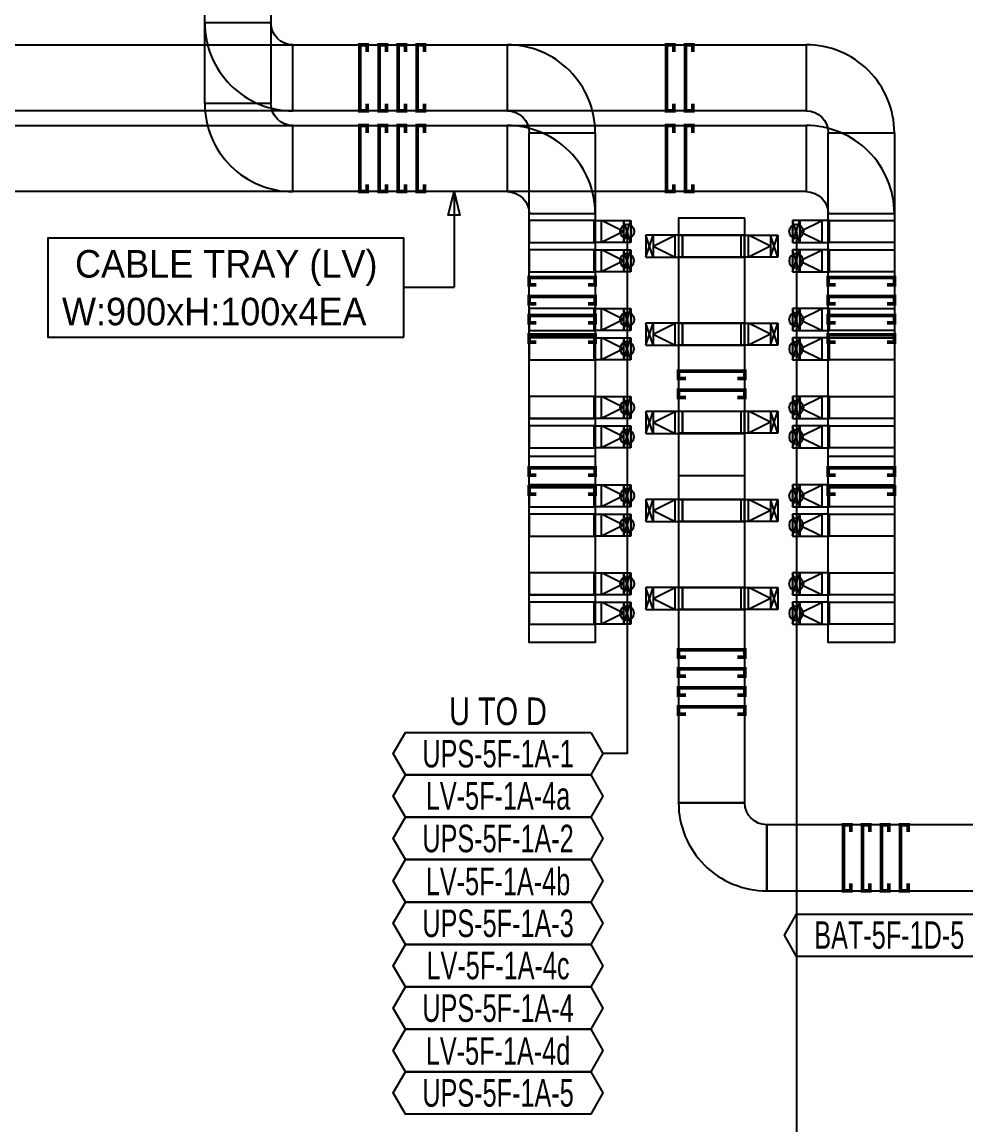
# Model space of a CAD drawing. Header units: millimetres. Extents: x 28900 to 374393, y -351975 to 838289.
# Drawn here: x 315913 to 328760, y 384699 to 399720 of the extents above; entities that cross this region are included whole.
import ezdxf
from ezdxf.enums import TextEntityAlignment as Align

# ---------------------------------------------------------------- set-up
doc = ezdxf.new("R2010")
doc.units = ezdxf.units.MM
doc.header["$LTSCALE"] = 150
for name, color, linetype in [('-----26 Electrical Cable Tray_HV_N', 30, 'Continuous'), ('-----26 Electrical Cable Tray_LV_UPS1', 6, 'Continuous'), ('-----26 Electrical Cable Tray_LV_UPS2', 2, 'Continuous'), ('-----26 Electrical Cable Tray_LV_UPSBAT', 11, 'Continuous'), ('-----99 Cable Schedule', 2, 'Continuous')]:
    doc.layers.add(name, color=color, linetype=linetype)
doc.styles.add('ELEC', font='Dotum.ttf')

# ---------------------------------------------------------------- blocks, each defined once
blk = doc.blocks.new('A$550585017316')
at = {"color": 0}
for p, q in [((400, 300), (0, 300)), ((0, 300), (0, 0)), ((500, 300), (400, 300)), ((500, 0), (500, 300)), ((0, 0), (400, 0)), ((400, 0), (500, 0))]:
    blk.add_line(p, q, dxfattribs=at)
at = {"color": 8}
for p, q in [((100, 0), (0, 300)), ((0, 0), (100, 300)), ((100, 150), (400, 300)), ((100, 300), (100, 0)), ((400, 0), (400, 300)), ((100, 150), (400, 0))]:
    blk.add_line(p, q, dxfattribs=at)
blk = doc.blocks.new('A$C9a0ab699')
h = blk.add_hatch(color=0)
edge = h.paths.add_edge_path()
edge.add_arc((64.00719340983778, 64.00719340983778), 64.0071934098378, 720.0000000000341, 1080.000000000034, ccw=False)
at = {"color": 0}
blk.add_circle((64.00719340983778, 64.00719340983778), 64.0071934098378, dxfattribs=at)

msp = doc.modelspace()

# ---------------------------------------------------------------- linework, layer by layer
at = {"layer": '-----26 Electrical Cable Tray_HV_N', "color": 1}
msp.add_line((321108.1465901666, 396106.9226371474), (321793.1276197414, 396106.9226371474), dxfattribs=at)
at = {"layer": '-----26 Electrical Cable Tray_HV_N', "color": 1, "elevation": -3.247652379101226e-10}
msp.add_lwpolyline([(321793.1280858486, 397410.0930734727), (321873.1280858486, 397090.0930734727), (321713.1280858486, 397090.0930734727), (321793.1280858486, 397410.0930734727), (321793.1276197414, 396106.9226371474)], dxfattribs=at)
msp.add_lwpolyline([(321108.1465901666, 395427.1776283575), (321108.1465901666, 396777.1776283575), (316262.1271880273, 396777.1776283575), (316262.1271880273, 395427.1776283575)], close=True, dxfattribs=at)
at = {"layer": '-----26 Electrical Cable Tray_LV_UPS1'}
for points, elevation in [([(318399.997109256, 409299.9980548785), (319299.9971092559, 409299.9980548785), (319300.0012920921, 399710.0872415237), (318400.0012920921, 399710.0872415237)], -3.247652379101226e-10), ([(318399.997109256, 409299.9980548785), (319299.9971092559, 409299.9980548785), (319300.0012920921, 399710.0872415237), (318400.0012920921, 399710.0872415237)], -3.247652379101226e-10), ([(322514.4166706576, 399410.0932093613), (322514.4166706576, 398510.0932093613), (313810.0041828447, 398510.0885441631), (313810.0041828447, 399410.0885441631)], -3.247652379101226e-10), ([(322514.4166706576, 399410.0932093613), (322514.4166706576, 398510.0932093613), (313810.0041828447, 398510.0885441631), (313810.0041828447, 399410.0885441631)], -3.247652379101226e-10), ([(326585.5777149675, 399410.0932093613), (326585.5777149675, 398510.0932093613), (319600.0012920921, 398510.0885441631), (319600.0012920921, 399410.0885441631)], -3.247652379101226e-10), ([(326585.5777149675, 399410.0932093613), (326585.5777149675, 398510.0932093613), (319600.0012920921, 398510.0885441631), (319600.0012920921, 399410.0885441631)], -3.247652379101226e-10), ([(322814.4166706576, 398210.0885441631), (323714.4166706576, 398210.0885441631), (323714.4218182179, 391919.2058925221), (322814.4218182179, 391919.2058925221)], -2.001460561791627e-08), ([(322814.4166706576, 398210.0885441631), (323714.4166706576, 398210.0885441631), (323714.4218182179, 394319.2058925221), (322814.4218182179, 394319.2058925221)], -2.001460561791627e-08), ([(326885.5777149675, 398210.0885441631), (327785.5777149675, 398210.0885441631), (327785.5828625278, 391919.2058925221), (326885.5828625278, 391919.2058925221)], -2.001460561791627e-08), ([(326885.5777149675, 398210.0885441631), (327785.5777149675, 398210.0885441631), (327785.5828625278, 394319.2058925221), (326885.5828625278, 394319.2058925221)], -2.001460561791627e-08), ([(323699.0006416669, 397019.2058925221), (322814.4218182179, 397019.2058925221), (322814.4218182179, 396719.2058925221), (323699.0006416669, 396719.2058925221)], -2.001460561791627e-08), ([(326901.0006416671, 397019.2058925222), (327785.579465116, 397019.2058925222), (327785.579465116, 396719.2058925222), (326901.0006416671, 396719.2058925222)], -2.001460561791627e-08), ([(323699.0006416669, 395819.2058925221), (322814.4218182179, 395819.2058925221), (322814.4218182179, 395519.2058925221), (323699.0006416669, 395519.2058925221)], -2.001460561791627e-08), ([(326901.0006416671, 395819.2058925222), (327785.579465116, 395819.2058925222), (327785.579465116, 395519.2058925222), (326901.0006416671, 395519.2058925222)], -2.001460561791627e-08), ([(323699.0006416669, 394619.2058925221), (322814.4218182179, 394619.2058925221), (322814.4218182179, 394319.2058925221), (323699.0006416669, 394319.2058925221)], -2.001460561791627e-08), ([(326901.0006416671, 394619.2058925222), (327785.579465116, 394619.2058925222), (327785.579465116, 394319.2058925222), (326901.0006416671, 394319.2058925222)], -2.001460561791627e-08), ([(323699.0006416669, 393419.2058925221), (322814.4218182179, 393419.2058925221), (322814.4218182179, 393119.2058925221), (323699.0006416669, 393119.2058925221)], -2.001460561791627e-08), ([(326901.0006416671, 393419.2058925222), (327785.579465116, 393419.2058925222), (327785.579465116, 393119.2058925222), (326901.0006416671, 393119.2058925222)], -2.001460561791627e-08), ([(323699.0006416669, 392219.2058925221), (322814.4218182179, 392219.2058925221), (322814.4218182179, 391919.2058925221), (323699.0006416669, 391919.2058925221)], -2.001460561791627e-08), ([(326901.0006416671, 392219.2058925222), (327785.579465116, 392219.2058925222), (327785.579465116, 391919.2058925222), (326901.0006416671, 391919.2058925222)], -2.001460561791627e-08)]:
    msp.add_lwpolyline(points, close=True, dxfattribs=dict(at, elevation=elevation))
for points, elevation in [([(319600.0012920921, 399410.0872415237), (319600.0012920921, 399410.0872415237, -0.414213562373095), (319300.0012920921, 399710.0872415237), (319300.0012920921, 399710.0872415237), (318400.0012920921, 399710.0872415237, 0.4142135623731661), (319600.0012920921, 398510.0872415237)], -3.247652379101226e-10), ([(319600.0012920921, 399410.0872415237), (319600.0012920921, 399410.0872415237, -0.414213562373095), (319300.0012920921, 399710.0872415237), (319300.0012920921, 399710.0872415237), (318400.0012920921, 399710.0872415237, 0.4142135623731661), (319600.0012920921, 398510.0872415237)], -3.247652379101226e-10), ([(322514.4166706576, 398510.0885441631), (322514.4166706576, 398510.0885441631, -0.414213562373095), (322814.4166706576, 398210.0885441631), (322814.4166706576, 398210.0885441631), (323714.4166706576, 398210.0885441631, 0.4142135623731661), (322514.4166706576, 399410.0885441631)], -2.001460561791627e-08), ([(322514.4166706576, 398510.0885441631), (322514.4166706576, 398510.0885441631, -0.414213562373095), (322814.4166706576, 398210.0885441631), (322814.4166706576, 398210.0885441631), (323714.4166706576, 398210.0885441631, 0.4142135623731661), (322514.4166706576, 399410.0885441631)], -2.001460561791627e-08), ([(326585.5777149675, 398510.0885441631), (326585.5777149675, 398510.0885441631, -0.414213562373095), (326885.5777149675, 398210.0885441631), (326885.5777149675, 398210.0885441631), (327785.5777149675, 398210.0885441631, 0.4142135623731661), (326585.5777149675, 399410.0885441631)], -2.001460561791627e-08), ([(326585.5777149675, 398510.0885441631), (326585.5777149675, 398510.0885441631, -0.414213562373095), (326885.5777149675, 398210.0885441631), (326885.5777149675, 398210.0885441631), (327785.5777149675, 398210.0885441631, 0.4142135623731661), (326585.5777149675, 399410.0885441631)], -2.001460561791627e-08)]:
    msp.add_lwpolyline(points, format="xyb", close=True, dxfattribs=dict(at, elevation=elevation))
at = {"layer": '-----26 Electrical Cable Tray_LV_UPS1', "ltscale": 7.5, "const_width": 50}
for points, elevation in [([(320611.3157924376, 399310.0520793382), (320611.3157924376, 399410.0520793382), (320511.3157924376, 399410.0520793382), (320511.3303420717, 398510.1224037092), (320611.3303420717, 398510.1224037092), (320611.3303420717, 398610.1224037092)], -3.247652379101226e-10), ([(320871.1318013289, 399310.0568050384), (320871.1318013289, 399410.0568050384), (320771.1318013289, 399410.0568050384), (320771.1463509629, 398510.1271294094), (320871.1463509629, 398510.1271294094), (320871.1463509629, 398610.1271294094)], -4.846904905104213e-09), ([(321130.9478102201, 399310.0615307387), (321130.9478102201, 399410.0615307387), (321030.9478102201, 399410.0615307387), (321030.9623598541, 398510.1318551096), (321130.9623598541, 398510.1318551096), (321130.9623598541, 398610.1318551096)], -9.369044572298304e-09), ([(321390.7638191283, 399310.0652062012), (321390.7638191283, 399410.0652062012), (321290.7638191283, 399410.0652062012), (321290.7783687623, 398510.1355305722), (321390.7783687623, 398510.1355305722), (321390.7783687623, 398610.1355305722)], -1.389118423949239e-08), ([(324783.1708643677, 399310.0615307387), (324783.1708643677, 399410.0615307387), (324683.1708643677, 399410.0615307387), (324683.1854140018, 398510.1318551096), (324783.1854140018, 398510.1318551096), (324783.1854140018, 398610.1318551096)], -9.369044572298304e-09), ([(325042.9868732759, 399310.0652062012), (325042.9868732759, 399410.0652062012), (324942.9868732759, 399410.0652062012), (324943.00142291, 398510.1355305722), (325043.00142291, 398510.1355305722), (325043.00142291, 398610.1355305722)], -1.389118423949239e-08), ([(323614.3491612478, 396141.2623011661), (323714.3491612478, 396141.2623011661), (323714.3491612478, 396241.2623011661), (322814.4194856188, 396241.247751532), (322814.4194856188, 396141.247751532), (322914.4194856188, 396141.247751532)], -2.001460561791627e-08), ([(326985.6521220861, 396141.2623011662), (326885.6521220861, 396141.2623011662), (326885.6521220861, 396241.2623011662), (327785.5817977152, 396241.2477515321), (327785.5817977152, 396141.2477515321), (327685.5817977152, 396141.2477515321)], -2.001460561791627e-08), ([(323614.3538869481, 395881.4462922749), (323714.3538869481, 395881.4462922749), (323714.3538869481, 395981.4462922749), (322814.4242113191, 395981.4317426408), (322814.4242113191, 395881.4317426408), (322914.4242113191, 395881.4317426408)], -2.453674528511036e-08), ([(326985.6473963859, 395881.446292275), (326885.6473963859, 395881.446292275), (326885.6473963859, 395981.446292275), (327785.5770720149, 395981.4317426409), (327785.5770720149, 395881.4317426409), (327685.5770720149, 395881.4317426409)], -2.453674528511036e-08), ([(323614.3538869481, 393550.502999644), (323714.3538869481, 393550.502999644), (323714.3538869481, 393650.502999644), (322814.4242113191, 393650.48845001), (322814.4242113191, 393550.48845001), (322914.4242113191, 393550.48845001)], -2.453674528511036e-08), ([(326985.6473963859, 393550.5029996441), (326885.6473963859, 393550.5029996441), (326885.6473963859, 393650.5029996441), (327785.5770720149, 393650.4884500101), (327785.5770720149, 393550.4884500101), (327685.5770720149, 393550.4884500101)], -2.453674528511036e-08)]:
    msp.add_lwpolyline(points, dxfattribs=dict(at, elevation=elevation))
at = {"layer": '-----26 Electrical Cable Tray_LV_UPS2'}
for points, elevation in [([(318399.997109256, 408549.9980725431), (319299.9971092559, 408549.9980725431), (319300.0012920921, 398610.0884530789), (318400.0012920921, 398610.0884530789)], -3.247652379101226e-10), ([(318399.997109256, 408549.9980725431), (319299.9971092559, 408549.9980725431), (319300.0012920921, 398610.0884530789), (318400.0012920921, 398610.0884530789)], -3.247652379101226e-10), ([(322514.4175250166, 398310.0932093621), (322514.4175250166, 397410.0932093621), (313810.0050372036, 397410.0885441639), (313810.0050372036, 398310.0885441639)], -3.247652379101226e-10), ([(322514.4175250166, 398310.0932093621), (322514.4175250166, 397410.0932093621), (313810.0050372036, 397410.0885441639), (313810.0050372036, 398310.0885441639)], -3.247652379101226e-10), ([(326585.5785693265, 398310.0932093621), (326585.5785693265, 397410.0932093621), (319600.0020651242, 397410.0885441639), (319600.0020651242, 398310.0885441639)], -3.247652379101226e-10), ([(326585.5785693265, 398310.0932093621), (326585.5785693265, 397410.0932093621), (319600.0020651242, 397410.0885441639), (319600.0020651242, 398310.0885441639)], -3.247652379101226e-10), ([(322814.4166706576, 397110.0885441639), (323714.4166706576, 397110.0885441639), (323714.4218182179, 391269.2058925221), (322814.4218182179, 391269.2058925221)], -2.001460561791627e-08), ([(322814.4166706576, 397110.0885441639), (323714.4166706576, 397110.0885441639), (323714.4218182179, 393804.7919403061), (322814.4218182179, 393804.7919403061)], -2.001460561791627e-08), ([(326885.5777149675, 397110.0885441639), (327785.5777149675, 397110.0885441639), (327785.5828625278, 391269.2058925221), (326885.5828625278, 391269.2058925221)], -2.001460561791627e-08), ([(326885.5777149675, 397110.0885441639), (327785.5777149675, 397110.0885441639), (327785.5828625278, 393804.7919403061), (326885.5828625278, 393804.7919403061)], -2.001460561791627e-08), ([(323699.0006416669, 396619.2058925221), (322814.421818218, 396619.2058925221), (322814.421818218, 396319.2058925221), (323699.0006416669, 396319.2058925221)], -2.001460561791627e-08), ([(326901.000641667, 396619.2058925222), (327785.579465116, 396619.2058925222), (327785.579465116, 396319.2058925222), (326901.000641667, 396319.2058925222)], -2.001460561791627e-08), ([(323699.0006416669, 395419.2058925221), (322814.421818218, 395419.2058925221), (322814.421818218, 395119.2058925221), (323699.0006416669, 395119.2058925221)], -2.001460561791627e-08), ([(326901.000641667, 395419.2058925222), (327785.579465116, 395419.2058925222), (327785.579465116, 395119.2058925222), (326901.000641667, 395119.2058925222)], -2.001460561791627e-08), ([(323699.0006416669, 394219.2058925221), (322814.421818218, 394219.2058925221), (322814.421818218, 393919.2058925221), (323699.0006416669, 393919.2058925221)], -2.001460561791627e-08), ([(326901.000641667, 394219.2058925222), (327785.579465116, 394219.2058925222), (327785.579465116, 393919.2058925222), (326901.000641667, 393919.2058925222)], -2.001460561791627e-08), ([(323699.0006416669, 393019.2058925221), (322814.421818218, 393019.2058925221), (322814.421818218, 392719.2058925221), (323699.0006416669, 392719.2058925221)], -2.001460561791627e-08), ([(326901.000641667, 393019.2058925222), (327785.579465116, 393019.2058925222), (327785.579465116, 392719.2058925222), (326901.000641667, 392719.2058925222)], -2.001460561791627e-08), ([(323699.0006416669, 391819.2058925221), (322814.421818218, 391819.2058925221), (322814.421818218, 391519.2058925221), (323699.0006416669, 391519.2058925221)], -2.001460561791627e-08), ([(326901.000641667, 391819.2058925222), (327785.579465116, 391819.2058925222), (327785.579465116, 391519.2058925222), (326901.000641667, 391519.2058925222)], -2.001460561791627e-08)]:
    msp.add_lwpolyline(points, close=True, dxfattribs=dict(at, elevation=elevation))
for points, elevation in [([(319600.0020651242, 398310.0884530789), (319600.0020651242, 398310.0884530789, -0.414213562373095), (319300.0020651242, 398610.0884530789), (319300.0020651242, 398610.0884530789), (318400.0020651242, 398610.0884530789, 0.4142135623731661), (319600.0020651242, 397410.0884530789)], -3.247652379101226e-10), ([(319600.0020651242, 398310.0884530789), (319600.0020651242, 398310.0884530789, -0.414213562373095), (319300.0020651242, 398610.0884530789), (319300.0020651242, 398610.0884530789), (318400.0020651242, 398610.0884530789, 0.4142135623731661), (319600.0020651242, 397410.0884530789)], -3.247652379101226e-10), ([(322514.4175250166, 397410.0885441639), (322514.4175250166, 397410.0885441639, -0.414213562373095), (322814.4175250166, 397110.0885441639), (322814.4175250166, 397110.0885441639), (323714.4175250166, 397110.0885441639, 0.4142135623731661), (322514.4175250166, 398310.0885441639)], -2.001460561791627e-08), ([(322514.4175250166, 397410.0885441639), (322514.4175250166, 397410.0885441639, -0.414213562373095), (322814.4175250166, 397110.0885441639), (322814.4175250166, 397110.0885441639), (323714.4175250166, 397110.0885441639, 0.4142135623731661), (322514.4175250166, 398310.0885441639)], -2.001460561791627e-08), ([(326585.5785693265, 397410.0885441639), (326585.5785693265, 397410.0885441639, -0.414213562373095), (326885.5785693265, 397110.0885441639), (326885.5785693265, 397110.0885441639), (327785.5785693265, 397110.0885441639, 0.4142135623731661), (326585.5785693265, 398310.0885441639)], -2.001460561791627e-08), ([(326585.5785693265, 397410.0885441639), (326585.5785693265, 397410.0885441639, -0.414213562373095), (326885.5785693265, 397110.0885441639), (326885.5785693265, 397110.0885441639), (327785.5785693265, 397110.0885441639, 0.4142135623731661), (326585.5785693265, 398310.0885441639)], -2.001460561791627e-08)]:
    msp.add_lwpolyline(points, format="xyb", close=True, dxfattribs=dict(at, elevation=elevation))
at = {"layer": '-----26 Electrical Cable Tray_LV_UPS2', "ltscale": 7.5, "const_width": 50}
for points, elevation in [([(320611.3165270559, 398210.0490391279), (320611.3165270559, 398310.0490391279), (320511.3165270559, 398310.0490391279), (320511.33107669, 397410.1193634989), (320611.33107669, 397410.1193634989), (320611.33107669, 397510.1193634989)], -3.247652379101226e-10), ([(320871.1325359471, 398210.0537648281), (320871.1325359471, 398310.0537648281), (320771.1325359471, 398310.0537648281), (320771.1470855812, 397410.1240891991), (320871.1470855812, 397410.1240891991), (320871.1470855812, 397510.1240891991)], -4.846904905104213e-09), ([(321130.9485448383, 398210.0584905284), (321130.9485448383, 398310.0584905284), (321030.9485448383, 398310.0584905284), (321030.9630944724, 397410.1288148994), (321130.9630944724, 397410.1288148994), (321130.9630944724, 397510.1288148994)], -9.369044572298304e-09), ([(321390.7645537466, 398210.0621659909), (321390.7645537466, 398310.0621659909), (321290.7645537466, 398310.0621659909), (321290.7791033806, 397410.1324903619), (321390.7791033806, 397410.1324903619), (321390.7791033806, 397510.1324903619)], -1.389118423949239e-08), ([(324783.171598986, 398210.0584905284), (324783.171598986, 398310.0584905284), (324683.171598986, 398310.0584905284), (324683.1861486201, 397410.1288148994), (324783.1861486201, 397410.1288148994), (324783.1861486201, 397510.1288148994)], -9.369044572298304e-09), ([(325042.9876078942, 398210.0621659909), (325042.9876078942, 398310.0621659909), (324942.9876078942, 398310.0621659909), (324943.0021575283, 397410.1324903619), (325043.0021575283, 397410.1324903619), (325043.0021575283, 397510.1324903619)], -1.389118423949239e-08), ([(323614.3586126483, 395621.6302833837), (323714.3586126483, 395621.6302833837), (323714.3586126483, 395721.6302833837), (322814.4289370193, 395721.6157337496), (322814.4289370193, 395621.6157337496), (322914.4289370193, 395621.6157337496)], -2.905888495230445e-08), ([(326985.6385168295, 395621.6302833837), (326885.6385168295, 395621.6302833837), (326885.6385168295, 395721.6302833837), (327785.5681924585, 395721.6157337496), (327785.5681924585, 395621.6157337496), (327685.5681924585, 395621.6157337496)], -2.905888495230445e-08), ([(323614.3622881108, 395361.8142744754), (323714.3622881108, 395361.8142744754), (323714.3622881108, 395461.8142744754), (322814.4326124818, 395461.7997248414), (322814.4326124818, 395361.7997248414), (322914.4326124818, 395361.7997248414)], -3.358102461949854e-08), ([(326985.6348413669, 395361.8142744754), (326885.6348413669, 395361.8142744754), (326885.6348413669, 395461.8142744754), (327785.5645169959, 395461.7997248414), (327785.5645169959, 395361.7997248414), (327685.5645169959, 395361.7997248414)], -3.358102461949854e-08), ([(323614.3962982285, 393290.6869913621), (323714.3962982285, 393290.6869913621), (323714.3962982285, 393390.6869913621), (322814.4666225995, 393390.672441728), (322814.4666225995, 393290.672441728), (322914.4666225995, 393290.672441728)], -2.905888495230445e-08), ([(326985.6008312493, 393290.6869913621), (326885.6008312493, 393290.6869913621), (326885.6008312493, 393390.6869913621), (327785.5305068783, 393390.672441728), (327785.5305068783, 393290.672441728), (327685.5305068783, 393290.672441728)], -2.905888495230445e-08)]:
    msp.add_lwpolyline(points, dxfattribs=dict(at, elevation=elevation))
at = {"layer": '-----26 Electrical Cable Tray_LV_UPSBAT'}
for points, elevation in [([(325748.3238191047, 397049.9980373184), (324848.3238191047, 397049.9980373184), (324848.3238191043, 389087.8070741042), (325748.3238191043, 389087.8070741042)], 3.133090237525198e-10), ([(325748.3238191047, 397049.9980373184), (324848.3238191047, 397049.9980373184), (324848.3238191043, 389087.8070741042), (325748.3238191043, 389087.8070741042)], 3.133090237525198e-10), ([(324853.5953813226, 396819.2058925222), (325698.0827245737, 396819.2418944965), (325698.0827245737, 396519.2418944965), (324853.5953813226, 396519.2058925222)], -2.001460561791627e-08), ([(325746.4059020113, 396817.6189734077), (324901.9185587603, 396817.6549753819), (324901.9185587603, 396517.6549753819), (325746.4059020113, 396517.6189734077)], -2.001460561791627e-08), ([(324853.5953813226, 395619.2058925222), (325698.0827245737, 395619.2418944965), (325698.0827245737, 395319.2418944965), (324853.5953813226, 395319.2058925222)], -2.001460561791627e-08), ([(325746.4059020113, 395617.6189734077), (324901.9185587603, 395617.6549753819), (324901.9185587603, 395317.6549753819), (325746.4059020113, 395317.6189734077)], -2.001460561791627e-08), ([(324853.5953813226, 394419.2058925222), (325698.0827245737, 394419.2418944965), (325698.0827245737, 394119.2418944965), (324853.5953813226, 394119.2058925222)], -2.001460561791627e-08), ([(325746.4059020113, 394417.6189734077), (324901.9185587603, 394417.6549753819), (324901.9185587603, 394117.6549753819), (325746.4059020113, 394117.6189734077)], -2.001460561791627e-08), ([(325748.3238191047, 393538.8701932754), (324848.3238191047, 393538.8701932754), (324848.3238191043, 389087.8070741042), (325748.3238191043, 389087.8070741042)], 3.133090237525198e-10), ([(325748.3238191047, 393538.8701932754), (324848.3238191047, 393538.8701932754), (324848.3238191043, 389087.8070741042), (325748.3238191043, 389087.8070741042)], 3.133090237525198e-10), ([(324853.5953813226, 393219.2058925222), (325698.0827245737, 393219.2418944965), (325698.0827245737, 392919.2418944965), (324853.5953813226, 392919.2058925222)], -2.001460561791627e-08), ([(325746.4059020113, 393217.6189734077), (324901.9185587603, 393217.6549753819), (324901.9185587603, 392917.6549753819), (325746.4059020113, 392917.6189734077)], -2.001460561791627e-08), ([(324853.5953813226, 392019.2058925222), (325698.0827245737, 392019.2418944965), (325698.0827245737, 391719.2418944965), (324853.5953813226, 391719.2058925222)], -2.001460561791627e-08), ([(325746.4059020113, 392017.6189734077), (324901.9185587603, 392017.6549753819), (324901.9185587603, 391717.6549753819), (325746.4059020113, 391717.6189734077)], -2.001460561791627e-08), ([(328902.7272589018, 387887.8070741038), (328902.7272589018, 388787.8070741038), (326048.3238191043, 388787.8070741042), (326048.3238191043, 387887.8070741042)], 6.211087315900174e-10), ([(328902.7272589018, 387887.8070741038), (328902.7272589018, 388787.8070741038), (326048.3238191043, 388787.8070741042), (326048.3238191043, 387887.8070741042)], 6.211087315900174e-10), ([(332552.7272589018, 387887.8070741042), (332552.7272589018, 388787.8070741042), (326048.3238191043, 388787.8070741042), (326048.3238191043, 387887.8070741042)], 6.211087315900174e-10), ([(332552.7272589018, 387887.8070741042), (332552.7272589018, 388787.8070741042), (326048.3238191043, 388787.8070741042), (326048.3238191043, 387887.8070741042)], 6.211087315900174e-10)]:
    msp.add_lwpolyline(points, close=True, dxfattribs=dict(at, elevation=elevation))
at = {"layer": '-----26 Electrical Cable Tray_LV_UPSBAT', "ltscale": 7.5, "const_width": 50}
for points, elevation in [([(324948.3988691757, 394865.148000963), (324848.3988691757, 394865.148000963), (324848.3988691757, 394965.148000963), (325748.3285448047, 394965.1334513288), (325748.3285448047, 394865.1334513288), (325648.3285448047, 394865.1334513288)], 4.83544869094661e-09), ([(324948.3941434755, 394605.3319920718), (324848.3941434755, 394605.3319920718), (324848.3941434755, 394705.3319920718), (325748.3238191045, 394705.3174424376), (325748.3238191045, 394605.3174424376), (325648.3238191045, 394605.3174424376)], 3.133090237525175e-10), ([(324948.3988691757, 391071.8723630604), (324848.3988691757, 391071.8723630604), (324848.3988691757, 391171.8723630604), (325748.3285448047, 391171.8578134262), (325748.3285448047, 391071.8578134262), (325648.3285448047, 391071.8578134262)], 4.83544869094661e-09), ([(324948.3941434755, 390812.0563541692), (324848.3941434755, 390812.0563541692), (324848.3941434755, 390912.0563541692), (325748.3238191045, 390912.041804535), (325748.3238191045, 390812.041804535), (325648.3238191045, 390812.041804535)], 3.133090237525175e-10), ([(324948.3894177752, 390552.240345278), (324848.3894177752, 390552.240345278), (324848.3894177752, 390652.240345278), (325748.3190934042, 390652.2257956438), (325748.3190934042, 390552.2257956438), (325648.3190934042, 390552.2257956438)], -4.208830643441574e-09), ([(324948.384692075, 390292.4243363868), (324848.384692075, 390292.4243363868), (324848.384692075, 390392.4243363868), (325748.314367704, 390392.4097867526), (325748.314367704, 390292.4097867526), (325648.314367704, 390292.4097867526)], -8.730970310635668e-09), ([(327191.8628610456, 388687.7768873555), (327191.8628610456, 388787.7768873555), (327091.8628610456, 388787.7768873555), (327091.8774106797, 387887.8472117265), (327191.8774106797, 387887.8472117265), (327191.8774106797, 387987.8472117265)], -8.423170602798164e-09), ([(327451.6788699543, 388687.7768873556), (327451.6788699543, 388787.7768873556), (327351.6788699543, 388787.7768873556), (327351.6934195884, 387887.8472117266), (327451.6934195884, 387887.8472117266), (327451.6934195884, 387987.8472117266)], -8.423170602798164e-09), ([(327711.494878863, 388687.7768873556), (327711.494878863, 388787.7768873556), (327611.494878863, 388787.7768873556), (327611.5094284971, 387887.8472117266), (327711.5094284971, 387887.8472117266), (327711.5094284971, 387987.8472117266)], -8.423170602798164e-09), ([(327971.3108877712, 388687.7805628182), (327971.3108877712, 388787.7805628182), (327871.3108877712, 388787.7805628182), (327871.3254374053, 387887.8508871892), (327971.3254374053, 387887.8508871892), (327971.3254374053, 387987.8508871892)], -1.294531026999225e-08)]:
    msp.add_lwpolyline(points, dxfattribs=dict(at, elevation=elevation))
at = {"layer": '-----26 Electrical Cable Tray_LV_UPSBAT', "elevation": 6.211087315900174e-10}
msp.add_lwpolyline([(326048.3238191043, 388787.8070741042), (326048.3238191043, 388787.8070741042, -0.414213562373095), (325748.3238191043, 389087.8070741042), (325748.3238191043, 389087.8070741042), (324848.3238191043, 389087.8070741042, 0.4142135623731661), (326048.3238191043, 387887.8070741042)], format="xyb", close=True, dxfattribs=at)
msp.add_lwpolyline([(326048.3238191043, 388787.8070741042), (326048.3238191043, 388787.8070741042, -0.414213562373095), (325748.3238191043, 389087.8070741042), (325748.3238191043, 389087.8070741042), (324848.3238191043, 389087.8070741042, 0.4142135623731661), (326048.3238191043, 387887.8070741042)], format="xyb", close=True, dxfattribs=at)
msp.add_lwpolyline([(326048.3238191043, 388787.8070741042), (326048.3238191043, 388787.8070741042, -0.414213562373095), (325748.3238191043, 389087.8070741042), (325748.3238191043, 389087.8070741042), (324848.3238191043, 389087.8070741042, 0.4142135623731661), (326048.3238191043, 387887.8070741042)], format="xyb", close=True, dxfattribs=at)
msp.add_lwpolyline([(326048.3238191043, 388787.8070741042), (326048.3238191043, 388787.8070741042, -0.414213562373095), (325748.3238191043, 389087.8070741042), (325748.3238191043, 389087.8070741042), (324848.3238191043, 389087.8070741042, 0.4142135623731661), (326048.3238191043, 387887.8070741042)], format="xyb", close=True, dxfattribs=at)
at = {"layer": '-----99 Cable Schedule', "color": 1, "elevation": -2.001460561791627e-08}
for points in [[(324149.0006416669, 396869.2058925221), (324149.0006416669, 389755.8658274449), (323819.1885896749, 389755.8658274449)], [(326453.8728573763, 396860.5892453945), (326453.8728573762, 383772.2491802648), (323819.1885896735, 383780.8658273926)]]:
    msp.add_lwpolyline(points, dxfattribs=at)
for points in [[(323652.478699463, 390044.6158274467), (323819.1885896749, 389755.8658274449), (323652.4786994604, 389467.1158274414), (321129.9094666851, 389467.1158274414), (320963.1995764617, 389755.8658274449), (321129.9094666876, 390044.6158274467)], [(323652.4786994605, 389467.1158274414), (323819.1885896724, 389178.3658274397), (323652.4786994578, 388889.6158274362), (321129.9094666826, 388889.6158274362), (320963.1995764592, 389178.3658274397), (321129.9094666851, 389467.1158274414)], [(323652.4786994579, 388889.6158274362), (323819.1885896698, 388600.8658274345), (323652.4786994553, 388312.115827431), (321129.90946668, 388312.115827431), (320963.1995764566, 388600.8658274345), (321129.9094666825, 388889.6158274362)], [(323652.4786994553, 388312.115827431), (323819.1885896673, 388023.3658274292), (323652.4786994527, 387734.6158274257), (321129.9094666775, 387734.6158274257), (320963.1995764541, 388023.3658274292), (321129.90946668, 388312.115827431)], [(323652.4786994528, 387734.6158274257), (323819.1885896647, 387445.865827424), (323652.4786994501, 387157.1158274205), (321129.9094666749, 387157.1158274205), (320963.1995764515, 387445.865827424), (321129.9094666774, 387734.6158274257)], [(323652.4786994502, 387157.1158274205), (323819.1885896621, 386868.3658274187), (323652.4786994476, 386579.6158274153), (321129.9094666723, 386579.6158274153), (320963.1995764489, 386868.3658274187), (321129.9094666748, 387157.1158274205)], [(323652.4786994528, 386579.6158274153), (323819.1885896647, 386290.8658274135), (323652.4786994501, 386002.11582741), (321129.9094666749, 386002.11582741), (320963.1995764515, 386290.8658274135), (321129.9094666774, 386579.6158274153)], [(323652.4786994502, 386002.11582741), (323819.1885896621, 385713.3658274083), (323652.4786994476, 385424.6158274048), (321129.9094666723, 385424.6158274048), (320963.1995764489, 385713.3658274083), (321129.9094666748, 386002.11582741)], [(323652.4786994528, 385424.6158274048), (323819.1885896647, 385135.865827403), (323652.4786994501, 384847.1158273995), (321129.9094666749, 384847.1158273995), (320963.1995764515, 385135.865827403), (321129.9094666774, 385424.6158274048)]]:
    msp.add_lwpolyline(points, close=True, dxfattribs=at)
at = {"layer": '-----99 Cable Schedule', "color": 1}
msp.add_lwpolyline([(328977.9180929453, 387571.9557869543), (329144.6279831572, 387283.2057869525), (328977.9180929427, 386994.455786949), (326455.3488601674, 386994.455786949), (326288.638969944, 387283.2057869526), (326455.3488601699, 387571.9557869543)], close=True, dxfattribs=at)

# ---------------------------------------------------------------- block references
at = {"layer": '-----26 Electrical Cable Tray_LV_UPS1', "xscale": -1}
for p in [(324199.0006416669, 396719.2058925221), (324199.0006416669, 395519.2058925221), (324199.0006416669, 394319.2058925221), (324199.0006416669, 393119.2058925221), (324199.0006416669, 391919.2058925221)]:
    msp.add_blockref('A$550585017316', p, dxfattribs=at)
at = {"layer": '-----26 Electrical Cable Tray_LV_UPS1'}
for p in [(326401.0006416671, 396719.2058925222), (326401.0006416671, 395519.2058925222), (326401.0006416671, 394319.2058925222), (326401.0006416671, 393119.2058925222), (326401.0006416671, 391919.2058925222)]:
    msp.add_blockref('A$550585017316', p, dxfattribs=at)
at = {"layer": '-----26 Electrical Cable Tray_LV_UPS2', "xscale": -1}
for p in [(324199.0006416669, 396319.2058925221), (324199.0006416669, 395119.2058925221), (324199.0006416669, 393919.2058925221), (324199.0006416669, 392719.2058925221), (324199.0006416669, 391519.2058925221)]:
    msp.add_blockref('A$550585017316', p, dxfattribs=at)
at = {"layer": '-----26 Electrical Cable Tray_LV_UPS2'}
for p in [(326401.000641667, 396319.2058925222), (326401.000641667, 395119.2058925222), (326401.000641667, 393919.2058925222), (326401.000641667, 392719.2058925222), (326401.000641667, 391519.2058925222)]:
    msp.add_blockref('A$550585017316', p, dxfattribs=at)
at = {"layer": '-----26 Electrical Cable Tray_LV_UPSBAT'}
for p in [(324401.0006416669, 396517.6189734077), (324401.0006416669, 395317.6189734077), (324401.0006416669, 394117.6189734077), (324401.0006416669, 392917.6189734077), (324401.0006416669, 391717.6189734077)]:
    msp.add_blockref('A$550585017316', p, dxfattribs=at)
at = {"layer": '-----26 Electrical Cable Tray_LV_UPSBAT', "xscale": -1}
for p in [(326199.000641667, 396519.2058925222), (326199.000641667, 395319.2058925222), (326199.000641667, 394119.2058925222), (326199.000641667, 392919.2058925222), (326199.000641667, 391719.2058925222)]:
    msp.add_blockref('A$550585017316', p, dxfattribs=at)
at = {"layer": '-----99 Cable Schedule', "color": 1, "xscale": 1.5, "yscale": 1.5, "zscale": 1.5, "rotation": 180}
for p in [(324245.0114317817, 396965.2166826369), (326547.0114317818, 396965.216682637), (324245.0114317817, 395765.2166826369), (326547.0114317818, 395765.216682637), (324245.0114317817, 394565.2166826369), (326547.0114317818, 394565.216682637), (324245.0114317817, 393365.2166826369), (326547.0114317818, 393365.216682637), (324245.0114317817, 392165.2166826369), (326547.0114317818, 392165.216682637)]:
    msp.add_blockref('A$C9a0ab699', p, dxfattribs=at)
at = {"layer": '-----99 Cable Schedule', "color": 1, "xscale": -1.5, "yscale": 1.5, "zscale": 1.5}
for p in [(324242.1392160724, 396373.1951024073), (326544.1392160725, 396373.1951024074), (324242.1392160724, 395173.1951024073), (326544.1392160725, 395173.1951024074), (324242.1392160724, 393973.1951024073), (326544.1392160725, 393973.1951024074), (324242.1392160724, 392773.1951024073), (326544.1392160725, 392773.1951024074), (324242.1392160724, 391573.1951024073), (326544.1392160725, 391573.1951024074)]:
    msp.add_blockref('A$C9a0ab699', p, dxfattribs=at)

# ---------------------------------------------------------------- texts
at = {"layer": '-----26 Electrical Cable Tray_LV_UPS2', "style": 'ELEC'}
for s, p in [('CABLE TRAY (LV)', (316633.8657217813, 396427.1776283575)), ('W:900xH:100x4EA', (316456.2877027853, 395777.1776283575))]:
    msp.add_text(s, height=375, dxfattribs=at).set_placement(p, align=Align.MIDDLE_LEFT)
at = {"layer": '-----99 Cable Schedule', "style": 'ELEC'}
for s, width, p in [('U TO D', 0.8, (322391.194083074, 390333.3658274492, -2.008034778597398e-08)), ('UPS-5F-1A-1', 0.7, (322391.194083074, 389755.865827444, -2.008034778597398e-08)), ('LV-5F-1A-4a', 0.7, (322391.1940830715, 389178.3658274388, -2.008034778597398e-08)), ('UPS-5F-1A-2', 0.7, (322391.1940830689, 388600.8658274335, -2.008034778597398e-08)), ('LV-5F-1A-4b', 0.7, (322391.1940830664, 388023.3658274283, -2.008034778597398e-08)), ('UPS-5F-1A-3', 0.7, (322391.1940830638, 387445.8658274231, -2.008034778597398e-08)), ('LV-5F-1A-4c', 0.7, (322391.1940830612, 386868.3658274178, -2.008034778597398e-08)), ('UPS-5F-1A-4', 0.7, (322391.1940830638, 386290.8658274126, -2.008034778597398e-08)), ('LV-5F-1A-4d', 0.7, (322391.1940830612, 385713.3658274073, -2.008034778597398e-08)), ('UPS-5F-1A-5', 0.7, (322391.1940830638, 385135.8658274021, -2.008034778597398e-08))]:
    msp.add_text(s, height=375, dxfattribs=dict(at, width=width)).set_placement(p, align=Align.MIDDLE)
at = {"layer": '-----99 Cable Schedule', "style": 'ELEC', "width": 0.7}
msp.add_text('BAT-5F-1D-5', height=375, rotation=359.9999999999992, dxfattribs=at).set_placement((327716.6334765563, 387283.2057869516), align=Align.MIDDLE)

doc.saveas('drawing.dxf')
